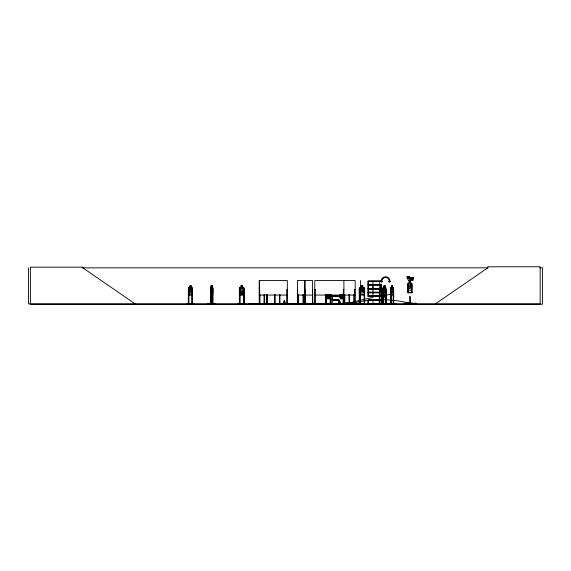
<?xml version="1.0" encoding="UTF-8"?>
<svg xmlns="http://www.w3.org/2000/svg" width="571" height="571" viewBox="0 0 571 571"><rect width="100%" height="100%" fill="white"/><g stroke="black" fill="none" stroke-linecap="round" stroke-linejoin="round"><path stroke-width="0.86" d="M339.06 299.875L332.251 299.875L332.258 298.205M379.315 288.426L368.124 288.426L368.131 285.086L381.15 285.086M372.97 286.756L372.97 288.426L372.963 285.086M357.781 303.644L363.242 303.915L357.781 303.615L364.055 303.536M390.621 294.365C390.25 296.406 390.25 292.295 390.621 294.365A613.054 54.316 1.2 0 0 379.151 296.278M391.792 294.365L391.62 295.043L391.442 294.365M385.454 296.549L386.039 296.585L368.124 296.527M284.294 303.872L284.437 300.425L284.272 302.145M339.167 303.872L339.31 300.425L339.145 302.145M211.548 294.8L211.655 293.073L211.555 294.857M207.908 303.644L215.467 303.644M256.936 303.644L263.988 303.536M295.128 303.636L307.776 303.622M382.199 303.908L382.235 288.269L381.2 287.641L381.25 285.85L380.215 285.85L379.751 291.638L380.243 293.073L381.164 293.073L381.656 291.638L381.656 288.298L381.164 287.698M211.555 291.638L211.099 293.073L210.949 288.255L211.163 289.932C211.563 283.973 211.555 296.884 211.17 290.732L210.942 292.509L211.027 285.85L211.406 285.85M212.755 291.638L212.298 293.073L212.298 285.907M385.175 294.365L385.525 294.365M368.059 292.402L379.322 292.466M372.942 303.908L372.963 300.546M283.837 303.872L284.365 300.425L285.207 303.872M338.717 303.872L339.238 300.425L340.295 303.872L339.481 300.425L339.831 303.008M210.87 287.641L210.706 303.915M210.87 287.698L210.799 303.915M211.905 303.915L212.069 287.641M283.723 303.872L284.315 300.425M338.596 303.872L339.217 300.425L338.382 303.872L338.453 303.387M382.235 293.08L381.849 294.857L379.529 294.857M385.646 294.857L386.032 293.08M393.547 293.08L393.162 294.857L390.85 294.857L390.543 293.08M412.319 303.865L412.319 303.258M330.195 303.636L330.238 294.622M338.425 303.872L339.195 300.425M385.354 303.872L385.332 294.822M192.042 294.8L192.577 288.269L192.063 287.641L191.192 287.641M192.577 293.08L192.077 294.857L188.915 294.857L188.537 288.276L188.93 287.641L189.886 287.641M412.283 303.372L412.319 303.808M416.016 303.736L415.659 303.222L409.286 303.308L409.286 303.915L416.052 303.793L403.697 303.915L410.406 303.665L410.035 303.758M403.733 303.843L404.111 303.308L410.456 303.208L410.463 303.815M386.025 297.077L380.793 297.02M186.546 303.644L194.311 303.872M384.997 285.85L385.454 291.638L384.961 293.073L384.04 293.073L383.548 288.298L384.09 285.907L385.011 285.907M364.662 293.08L364.048 294.857L359.844 294.857L359.295 293.08M240.569 303.872L238.057 303.879M385.982 303.872L385.632 287.641M259.084 303.872L259.134 303.387M325.242 303.908L325.72 303.387M325.984 303.843L326.005 303.387M337.975 303.908L338.353 303.644M338.232 303.872L338.339 303.387M379.244 303.915L379.594 287.641M379.28 288.276L379.608 287.698M383.027 303.915L383.027 288.276L383.341 287.641L384.062 287.641M383.055 288.305L383.391 287.641M390.585 303.915L390.543 288.276L390.857 287.641L391.578 287.641M390.85 289.369L390.792 303.915L390.907 287.641M327.647 294.971C325.541 297.034 328.432 296.77 328.404 294.764C328.396 296.756 331.173 297.034 329.124 294.979M340.38 294.971C338.275 297.034 341.165 296.77 341.137 294.764C341.13 296.756 343.906 297.034 341.858 294.979M188.965 287.641L188.544 288.305L188.48 303.915L188.537 303.387M407.466 303.851L407.466 303.272M395.931 303.872L368.081 303.886M368.074 303.815L368.124 300.546L381.15 300.546L381.142 303.679M239.97 287.641L239.435 288.276L239.463 303.915M239.52 288.305L239.991 287.698L243.653 287.698L244.181 288.298L244.195 303.915M412.976 279.711L407.137 278.755L408.972 278.47M391.578 285.85L391.613 287.698L391.071 288.298L391.563 293.073L392.484 293.073L392.976 291.638L392.513 285.85M259.22 288.276L259.791 287.641M409.957 279.283L413.383 279.94L412.455 280.204M381.514 282.367L382.649 281.31L381.913 281.31A3.826 3.697 -90 0 1 385.611 277.477A3.826 3.697 -90 0 1 389.308 281.31L388.573 281.31L389.636 282.367L390.7 281.31L389.972 281.31A4.582 4.432 -90 0 0 385.539 276.721A4.582 4.432 -90 0 0 381.114 281.31M189.929 287.698L189.258 288.298L189.258 291.638L189.929 293.073L191.185 293.073L191.856 291.638L191.856 288.298L191.185 287.698L191.228 285.85L189.843 285.85L189.893 287.698M339.067 303.772L332.229 303.908M376.988 303.879L395.924 303.644L368.131 303.679L368.131 300.546M435.345 303.915L487.762 267.842L487.762 266.778L540.173 266.778L540.173 303.915L28.55 303.915L28.55 267.842M407.159 303.315L412.583 303.258L412.583 303.865M412.583 303.808L407.08 303.751L407.13 303.337L412.583 303.315M407.066 276.956L407.544 276.621M407.78 276.707L407.237 276.942M412.326 278.234L413.761 277.977L407.244 276.978M297.776 303.879L297.434 289.369M314.621 303.879L314.714 303.387M348.867 303.879L348.938 303.387M412.797 277.763L413.34 277.97M413.154 277.77L410.799 277.499M412.055 278.184L413.325 277.963M407.13 278.762L412.326 278.241M412.705 280.175L408.736 280.661M345.605 303.915L345.605 303.087L349.58 302.858L355.105 303.087L355.112 303.915M82.138 267.842L488.034 267.842M539.773 267.842L542.45 267.842L542.45 304.222L30.391 304.222L30.391 267.157L82.809 267.157L82.809 267.842L135.22 303.915M408.629 280.661L409.043 280.661M368.117 281.053L381.15 281.053M381.15 281.175L368.117 281.175L368.124 284.415L381.15 284.415M381.142 281.389L368.131 281.389L368.131 284.415M408.451 283.63L407.958 283.63L407.958 292.723M368.081 284.644L381.192 284.644M368.081 284.85L381.192 284.85M384.012 285.85L385.047 285.85L385.047 287.641M189.893 285.907L191.185 285.907M211.042 285.907L211.555 288.298L211.563 303.915M212.241 285.907L212.598 285.907M242.589 285.907L241.076 285.907L241.105 294.857M362.813 285.907L361.143 285.907L361.143 287.698L360.244 288.298L360.244 291.638L361.143 293.073L362.813 293.073L363.706 291.638L363.706 288.298L362.813 287.698L362.87 285.85L361.079 285.85L361.079 287.641L359.858 287.641L359.295 288.276L359.216 303.915L359.202 303.387M380.243 285.907L381.214 285.907M391.563 285.907L392.534 285.907M211.341 286.207L211.341 286.806M212.548 287.641L212.919 288.298L212.805 303.915L212.605 285.85L212.226 285.85L212.241 287.698M239.941 287.641L241.105 287.641M242.589 287.641L243.674 287.641L244.231 288.269L244.131 303.915M362.87 287.641L364.034 287.641L364.662 288.269L364.641 303.615M379.544 287.641L380.265 287.641M384.997 287.641L385.682 287.641M392.513 287.641L393.205 287.641L393.519 288.298L393.519 303.915M188.951 287.698L192.084 287.698M210.813 287.698L211.613 287.698M212.012 287.698L212.812 287.698M359.887 287.698L364.005 287.698L364.605 288.298M379.558 287.698L381.871 287.698L382.149 288.298L381.821 294.8L379.558 294.8M383.355 287.698L385.668 287.698M390.871 287.698L393.191 287.698M192.534 288.269L192.534 303.915M211.812 303.915L211.727 288.269L211.67 303.915M211.905 288.276L211.998 303.915M212.869 288.269L212.762 294.857L212.005 294.857M241.105 288.298L242.589 288.298M368.081 288.662L379.358 288.662M368.081 288.869L379.358 288.869M379.322 292.331L368.117 292.323L368.124 289.104L379.315 289.104M192.491 289.369L191.999 289.369L191.999 303.915M210.792 289.369L210.613 303.915M211.47 289.369L211.991 289.369M244.217 289.369L243.696 289.369L243.646 303.915M259.17 289.369L259.691 289.369L259.741 303.915L259.812 294.622M287.327 289.369L286.806 289.369L286.799 303.915M305.064 289.369L305.385 303.915M314.771 289.369L315.263 289.369L315.263 303.915L315.32 303.387M343.878 289.369L343.385 289.369L343.328 303.915M355.169 289.369L354.677 289.369L354.62 303.915L354.734 303.387M359.259 289.369L359.751 289.369L359.694 303.915M360.415 289.369L360.601 303.915L360.636 303.387M364.605 289.369L364.112 289.369L364.17 303.915M379.258 289.369L379.686 289.369M383.055 289.369L383.484 289.369M390.578 289.369L391.007 289.369M359.295 289.968L364.662 289.968M241.105 291.638L242.589 291.638M385.461 291.624L386.039 291.681L385.518 291.738M385.461 292.174L386.039 292.116L385.611 292.231M407.915 292.195L408.493 292.195M411.977 292.195L411.398 292.195L411.405 292.723M379.308 292.238L368.131 292.238L368.131 289.104M408.358 292.345L411.534 292.345M379.322 292.637L368.117 292.616L368.124 295.857L381.15 295.857M407.915 292.723L411.977 292.723M379.308 292.83L368.131 292.83L368.131 295.857M188.501 293.08L188.958 294.857M210.706 293.08L210.863 294.857L211.62 294.857M211.969 293.08L212.062 294.857M379.23 293.08L379.579 294.857M385.989 294.822L383.327 294.857L383.077 293.08M385.989 294.672L385.247 294.822M188.951 294.8L192.084 294.8M210.813 294.8L211.613 294.8M212.012 294.8L212.812 294.8M239.97 294.8L243.653 294.8L244.152 293.073L243.66 294.857L239.927 294.857M364.005 294.8L359.887 294.8L359.352 293.073L359.352 288.305M383.355 294.8L386.075 294.779M390.871 294.8L393.191 294.8M259.22 295.079L287.327 295.079M297.434 295.079L304.707 295.079M305.064 295.079L312.594 295.079M314.771 295.079L355.169 295.079M332.251 295.857L339.06 295.857M332.201 296.092L339.103 296.092M368.081 296.092L381.192 296.092M332.201 296.299L339.103 296.299M368.081 296.299L381.192 296.299M409.8 296.442L410.135 303.258L410.099 296.442M339.06 296.527L332.251 296.527L332.251 299.875M339.06 297.056L343.228 297.056L343.799 296.42L343.799 294.814M368.124 299.875L381.15 299.875M332.201 300.103L339.103 300.103M368.081 300.103L381.192 300.103M332.201 300.31L339.103 300.31M368.081 300.31L381.192 300.31M339.06 300.546L332.251 300.546L332.251 303.772M345.605 303.087L348.003 303.087L348.003 303.915M349.58 302.858L355.105 303.087M404.111 303.308L404.132 303.915M188.302 303.387L188.894 303.387L188.887 303.915M192.534 303.387L191.949 303.387L191.956 303.915M210.835 303.387L210.499 303.915M212.034 303.387L211.334 303.387L211.334 303.915L211.384 294.5M212.54 303.387L212.904 303.915M239.328 303.387L239.956 303.387M243.646 303.387L244.267 303.387M349.052 303.387L249.17 303.465L249.17 303.915M352.321 303.465L363.806 303.465L363.806 303.915M364.662 303.387L364.055 303.387L364.055 303.915M379.215 303.387L379.736 303.387M381.885 303.387L382.406 303.387M383.013 303.387L383.534 303.387M385.682 303.387L386.203 303.387M390.528 303.387L391.049 303.387M393.719 303.387L393.198 303.387L393.212 303.915M245.509 303.644L238.1 303.622L240.584 303.644M269.79 303.615L264.516 303.872M275.186 303.536L279.433 303.536M310.074 303.636L315.356 303.872M326.205 303.536L330.452 303.536M331.002 294.5L331.13 303.615M338.938 303.536L343.185 303.536M349.545 303.536L353.792 303.536M332.258 303.679L339.053 303.679M343.985 303.644L343.735 294.5M286.749 303.879L288.098 303.872M344.827 303.843L344.784 294.622M416.052 303.815L415.617 303.815L415.659 303.222M408.365 277.156L410.927 277.456M406.987 276.906L408.515 277.199M355.319 303.879L355.169 280.525L314.771 280.525L314.728 303.915M344.156 303.908L343.792 303.387M280.118 303.879L280.04 303.387M264.637 303.872L264.537 294.5M385.475 303.879L385.611 294.772M286.942 303.879L286.913 303.387M409.3 303.308L409.393 303.843M242.589 287.698L243.382 288.298L243.382 291.638L242.589 293.073L241.105 293.073L240.312 291.638L240.312 288.298L241.105 287.698L241.026 285.85L242.646 285.85L242.646 287.641M385.618 287.698L386.032 288.269L386.032 303.915M344.035 303.908L343.878 280.525M259.22 293.08L259.591 294.265M239.435 293.08L239.956 294.857M339.459 300.425L340.08 303.872M211.555 287.641L211.72 288.298M383.055 293.073L383.377 294.857M284.558 302.145L284.486 300.425L285.086 303.872M339.674 303.872L339.388 300.425L339.438 302.145M284.515 300.425L284.793 303.872M411.912 292.723L411.934 283.63L411.448 283.63L411.534 292.723M411.798 283.63L411.841 292.723M411.741 292.195L411.72 292.723M411.577 283.63L411.655 292.723M408.486 292.195L408.486 292.723M408.451 288.591L408.358 292.723M408.315 283.63L408.236 292.723M408.172 292.195L408.151 292.723M408.094 288.591L408.051 292.723M393.704 303.915L393.676 289.369L393.248 289.369L393.255 303.915M393.469 288.298L393.376 303.915M392.534 287.698L392.562 285.85L391.528 285.85L391.563 287.698M391.007 294.5L391.035 303.915M390.878 303.387L390.878 303.915M386.174 303.915L386.153 289.369L385.725 289.369L385.696 303.915M385.832 294.672L385.853 303.915M385.404 294.672L385.382 303.915M385.346 294.065L385.304 294.672M384.768 293.944L384.733 294.779M384.062 285.85L384.04 287.698M383.484 294.5L383.519 303.915M383.327 289.369L383.362 303.915M383.212 289.369L383.184 303.915M382.392 303.915L382.363 289.369L381.928 289.369L381.899 303.915M382.092 294.5L382.056 303.915M381.935 303.387L381.935 303.915M381.2 285.85L381.214 287.698M380.293 285.907L380.293 287.698M379.772 281.189L379.765 284.415M379.686 293.644L379.722 303.915M379.565 303.387L379.565 303.915L379.529 289.369M379.415 289.369L379.415 303.915M372.963 281.189L372.97 284.415M372.97 289.104L372.963 292.323M372.963 292.637L372.97 295.857M368.124 285.086L368.124 288.426M364.548 303.387L364.548 303.915M362.785 303.465L362.785 303.915M360.415 280.525L360.415 303.915M360.387 303.387L360.358 303.915M359.809 303.387L359.809 303.915M354.341 294.5L354.398 303.915M354.284 303.387L354.284 303.915M353.906 303.387L353.906 303.915M353.849 294.5L353.792 303.915M352.707 303.087L352.707 303.915M349.488 294.5L349.545 303.915M349.431 303.387L349.431 303.915M348.995 294.5L348.995 303.915M344.591 303.465L344.591 303.915M344.541 294.622L344.513 303.915M343.442 303.387L343.442 303.915M343.242 294.5L343.185 303.915M342.843 294.729L342.843 296.399L341.95 296.999L341.95 298.79M342.008 297.056L342.008 298.847L340.216 298.847L340.28 296.999L339.381 296.399L339.381 294.729M341.95 294.729L341.95 296.399L340.28 296.399L340.28 294.729M338.946 303.915L338.889 303.387L338.824 303.915M331.066 294.814L331.066 296.42L330.495 297.056L326.327 297.056L325.698 296.428L325.755 294.807M331.059 303.387L331.116 303.915M330.566 303.387L330.573 303.915M330.509 294.5L330.452 303.915M330.109 294.729L330.109 296.399L329.217 296.999L329.217 298.79M329.795 303.465L329.795 303.915M329.274 297.056L329.274 298.847L327.483 298.847L327.547 296.999L326.648 296.399L326.648 294.729M329.217 294.729L329.217 296.399L327.547 296.399L327.547 294.729M328.775 303.465L328.775 303.915M326.555 294.622L326.612 303.915M326.155 294.5L326.205 303.915M326.062 294.622L326.098 303.915M325.656 294.5L325.663 303.915M312.822 303.387L312.822 303.915L312.473 289.369L312.53 303.915M312.644 303.915L312.594 280.525L305.064 280.525L305.05 303.915M312.458 303.387L312.38 303.915M305.799 303.465L305.799 303.915M305.249 289.369L305.235 303.915L305.15 303.387M304.871 303.915L304.871 289.369L304.564 303.915M304.743 289.369L304.728 303.915M304.671 303.915L304.707 280.525L297.434 280.525L297.42 303.915M303.458 294.5L303.515 303.915M303.401 303.387L303.401 303.915M302.965 294.5L303.023 303.915M302.908 303.387L302.908 303.915M298.662 303.387L298.662 303.915M298.604 294.5L298.547 303.915M298.112 294.5L298.112 303.915L298.055 303.387M297.598 289.369L297.605 303.915M297.555 289.369L297.57 303.915M288.469 303.465L288.469 303.915M287.384 303.387L287.449 303.915M287.292 303.915L287.327 280.525L259.22 280.525L259.22 303.915M287.22 303.387L287.213 303.915M286.749 303.387L286.671 303.915M279.983 294.5L279.926 303.915M279.547 303.387L279.547 303.915M279.49 294.5L279.433 303.915M275.129 294.5L275.186 303.915M275.072 303.387L275.072 303.915M274.637 294.5L274.637 303.915L274.58 303.387M267.264 303.387L267.264 303.915M267.221 294.622L267.235 303.915M267.1 294.622L267.085 303.915M266.914 294.622L266.9 303.915M266.871 303.387L266.871 303.915M264.48 303.387L264.48 303.915M264.102 303.387L264.102 303.915M264.045 294.5L263.988 303.915M259.634 294.622L259.612 303.915M259.505 280.525L259.491 303.915M259.284 303.387L259.284 303.915M258.584 303.465L258.584 303.915M250.191 303.465L250.191 303.915M244.053 303.387L244.053 303.915M243.846 303.387L243.86 303.915M243.781 289.369L243.731 303.915M242.618 285.85L242.589 294.857M239.82 289.369L239.87 303.915L239.906 289.369L239.377 289.369L239.377 303.915M239.756 303.387L239.741 303.915M239.542 303.387L239.542 303.915M212.583 294.5L212.576 303.915M211.349 285.85L211.398 287.698M192.363 289.369L192.406 303.915M192.284 303.387L192.306 303.915M192.12 289.369L192.077 303.915M188.765 303.915L188.844 289.369L188.351 289.369L188.309 303.915M188.723 289.369L188.723 303.915M349.987 302.973A613.054 54.316 1.2 0 1 373.113 297.42M353.535 302.973A297.834 186.803 88.1 0 1 409.949 303.258M212.648 292.402L212.369 290.732C212.005 296.877 211.969 283.98 212.362 289.932L212.59 288.255L212.648 292.402M381.635 292.402L380.778 290.732L379.922 292.473L380.564 290.339L380 288.262L381.164 288.298L381.164 291.638L380.243 291.638L380.243 288.298L380.764 289.932L381.599 288.291L380.978 290.346L381.635 292.402M385.432 292.402L384.576 290.732L383.705 292.402L384.362 290.339L383.798 288.262L384.561 289.932L385.396 288.291L384.768 290.346L385.432 292.402M392.955 292.402L392.091 290.732L391.242 292.473L391.884 290.339L391.313 288.262L392.484 288.298L392.484 291.638L391.563 291.638L391.563 288.298L392.077 289.932L392.912 288.291L392.291 290.346L392.955 292.402M191.685 292.402L191.221 292.409L190.507 290.732L189.344 292.473L190.222 290.339L189.379 288.291L190.486 289.932L191.635 288.291L190.778 290.346L191.685 292.402M411.07 286.949L410.642 288.384L408.922 288.384L408.493 283.609L409.136 283.009L409.136 281.225L410.428 281.225L410.428 283.009L411.07 283.609L411.07 286.949M411.712 288.384L411.07 290.175L408.493 290.175L407.851 288.384L407.851 283.609L408.279 283.009L411.284 283.009L411.712 283.609L411.712 288.384M409.621 276.421L407.544 276.628L409.635 276.393M410.214 281.517L409.35 281.517L409.35 282.117L410.214 282.117L410.214 281.517M410.428 283.609L409.136 283.609L409.136 286.949L410.428 286.949L410.428 283.609M190.964 286.207L190.157 286.207L190.157 286.806L190.964 286.806L190.964 286.207M242.325 286.207L241.369 286.207L241.369 286.806L242.325 286.806L242.325 286.207M362.514 286.207L361.443 286.207L361.443 286.806L362.514 286.806L362.514 286.207M381 286.207L380.407 286.207L380.407 286.806L381 286.806L381 286.207M384.797 286.207L384.204 286.207L384.204 286.806L384.797 286.806L384.797 286.207M392.32 286.207L391.727 286.207L391.727 286.806L392.32 286.806L392.32 286.207M191.185 288.298L189.929 288.298L189.929 291.638L191.185 291.638L191.185 288.298M211.398 288.298L211.099 291.638L211.398 288.298M212.598 288.298L212.298 291.638L212.598 288.298M362.813 288.298L361.143 288.298L361.143 291.638L362.813 291.638L362.813 288.298M384.961 288.298L384.04 288.298L384.04 291.638L384.961 291.638L384.961 288.298M328.917 297.891L327.84 297.891L327.84 298.49L328.917 298.49L328.917 297.891M341.651 297.891L340.573 297.891L340.573 298.49L341.651 298.49L341.651 297.891M288.062 303.615L286.671 303.615L288.091 303.636"/></g></svg>
